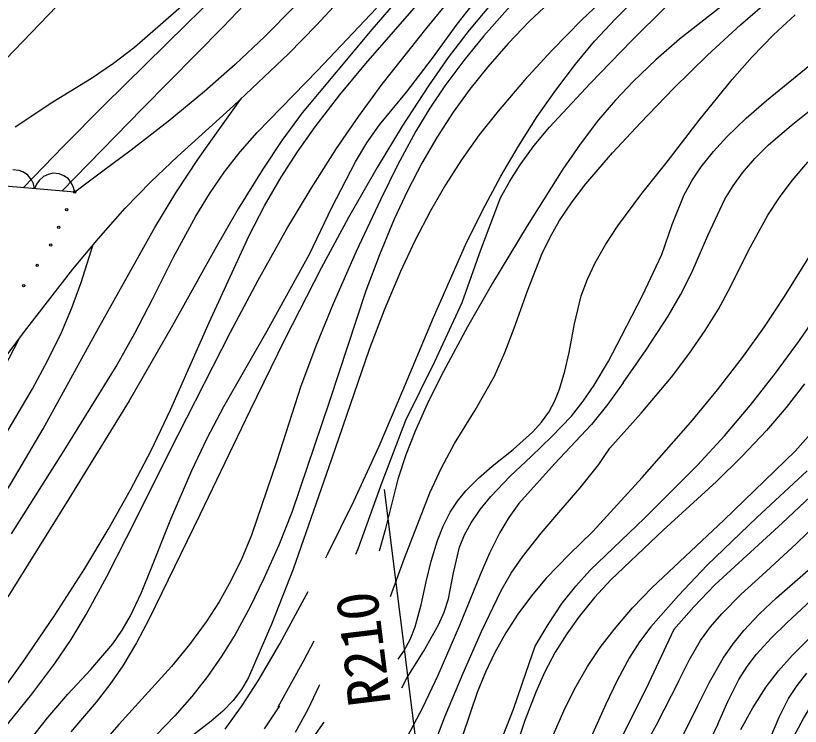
# Model space of a CAD drawing. Units: millimetres, scale not verified. Extents: x 40000 to 680000, y 20000 to 380000.
# Drawn here: x 281652 to 315665, y 287889 to 318688 of the extents above; entities that cross this region are included whole.
import ezdxf
from ezdxf.enums import TextEntityAlignment as Align

# ---------------------------------------------------------------- set-up
doc = ezdxf.new("R2010")
doc.units = ezdxf.units.MM
doc.header["$LTSCALE"] = 1000
doc.linetypes.add('CHAIN', pattern=[18.5, 12, -1.5, 3.5, -1.5])
doc.layers.add('M-BGD', color=7, linetype='Continuous', lineweight=25)
doc.layers.add('M-BMK', color=2, linetype='CHAIN', lineweight=13)
doc.styles.add('ＭＳ ゴシック', font='')
doc.styles.get('ＭＳ ゴシック').set_extended_font_data('MS Gothic')

msp = doc.modelspace()

# ---------------------------------------------------------------- linework, layer by layer
at = {"layer": 'M-BGD'}
for p, q in [((287517, 323375), (280060, 315590)), ((292625, 321811), (289055, 318320)), ((300154, 321659), (297086, 318083)), ((314384, 320773), (310432, 317669)), ((299483, 318175), (301487, 320608)), ((296828, 316610), (300116, 320386)), ((290647, 318212), (292292, 319933)), ((300789, 318314), (301906, 319750)), ((307553, 319805), (306201, 318513)), ((289295, 319485), (286798, 317311)), ((294697, 318280), (295879, 319572)), ((304986, 319449), (303931, 318444)), ((307635, 318544), (308600, 319498)), ((313071, 318295), (314543, 319570)), ((293720, 319078), (292446, 317787)), ((302215, 319147), (301303, 318058)), ((303082, 319095), (301944, 317812)), ((308346, 317592), (309848, 319080)), ((294728, 316307), (297291, 319021)), ((314505, 317857), (315448, 318728)), ((303931, 318444), (303001, 317478)), ((306201, 318513), (304891, 317178)), ((306749, 317580), (307635, 318544)), ((289055, 318320), (285483, 314815)), ((287137, 314650), (290647, 318212)), ((293471, 317029), (294697, 318280)), ((297086, 318083), (294068, 314474)), ((297534, 315715), (299483, 318175)), ((299719, 316843), (300789, 318314)), ((301303, 318058), (300402, 316875)), ((311647, 316982), (313071, 318295)), ((292446, 317787), (291159, 316568)), ((301944, 317812), (301076, 316750)), ((313585, 316909), (314505, 317857)), ((314199, 315018), (317718, 317876)), ((303001, 317478), (302119, 316476)), ((305914, 316582), (306749, 317580)), ((306549, 315748), (308346, 317592)), ((310432, 317669), (309406, 316775)), ((286798, 317311), (285885, 316613)), ((291088, 314786), (293471, 317029)), ((304891, 317178), (303706, 315887)), ((298591, 315378), (299719, 316843)), ((300402, 316875), (299544, 315648)), ((301076, 316750), (300256, 315654)), ((309406, 316775), (308417, 315834)), ((310171, 315535), (311647, 316982)), ((312713, 315925), (313585, 316909)), ((285885, 316613), (284934, 315962)), ((291159, 316568), (289833, 315395)), ((295700, 315253), (296828, 316610)), ((302119, 316476), (301345, 315509)), ((305061, 315466), (305914, 316582)), ((292117, 313629), (294728, 316307)), ((284934, 315962), (283261, 314933)), ((296522, 314340), (297534, 315715)), ((299544, 315648), (298409, 313896)), ((300256, 315654), (299603, 314686)), ((303706, 315887), (302564, 314554)), ((304795, 313861), (306549, 315748)), ((308417, 315834), (307650, 315027)), ((311283, 314162), (312713, 315925)), ((289833, 315395), (288266, 314105)), ((297423, 313959), (298591, 315378)), ((301345, 315509), (300616, 314501)), ((304262, 314320), (305061, 315466)), ((308741, 314049), (310171, 315535)), ((294629, 313872), (295700, 315253)), ((307650, 315027), (306923, 314172)), ((313312, 314244), (314199, 315018)), ((283261, 314933), (281635, 313862)), ((283651, 311089), (287137, 314650)), ((285483, 314815), (283722, 313027)), ((288665, 312588), (291088, 314786)), ((299603, 314686), (298996, 313677)), ((294068, 314474), (293192, 313275)), ((295558, 312929), (296522, 314340)), ((300616, 314501), (299909, 313412)), ((302564, 314554), (301747, 313518)), ((303444, 313039), (304262, 314320)), ((288266, 314105), (286653, 312856)), ((296880, 313174), (297423, 313959)), ((306923, 314172), (306126, 313126)), ((307530, 312741), (308741, 314049)), ((309890, 312349), (311283, 314162)), ((312483, 313443), (313312, 314244)), ((291382, 312789), (292117, 313629)), ((293863, 312792), (294629, 313872)), ((298409, 313896), (297321, 312104)), ((298996, 313677), (298208, 312208)), ((304128, 313056), (304795, 313861)), ((293192, 313275), (292360, 312034)), ((299909, 313412), (299257, 312297)), ((301747, 313518), (300975, 312441)), ((311900, 312804), (312483, 313443)), ((283722, 313027), (281972, 311231)), ((294456, 311202), (295558, 312929)), ((296386, 312356), (296880, 313174)), ((302678, 311727), (303444, 313039)), ((303514, 312220), (304128, 313056)), ((306126, 313126), (305370, 312032)), ((286653, 312856), (285436, 311945)), ((287512, 311484), (288665, 312588)), ((290697, 311915), (291382, 312789)), ((293154, 311689), (293863, 312792)), ((306371, 311401), (307530, 312741)), ((311370, 312133), (311900, 312804)), ((295363, 310370), (296386, 312356)), ((299257, 312297), (298634, 311098)), ((300975, 312441), (300279, 311353)), ((308795, 310978), (309890, 312349)), ((281795, 311984), (281525, 312007)), ((281994, 311901), (281795, 311984)), ((285436, 311945), (284212, 311041)), ((290052, 310974), (290697, 311915)), ((292360, 312034), (291300, 310319)), ((297321, 312104), (296082, 309938)), ((298208, 312208), (297472, 310709)), ((303067, 311518), (303514, 312220)), ((305370, 312032), (303820, 309579)), ((310963, 311528), (311370, 312133)), ((282177, 311780), (281994, 311901)), ((282331, 311574), (282177, 311780)), ((282421, 311395), (282331, 311574)), ((282857, 311722), (282671, 311545)), ((283058, 311811), (282857, 311722)), ((283268, 311859), (283058, 311811)), ((283538, 311836), (283268, 311859)), ((283737, 311753), (283538, 311836)), ((283920, 311632), (283737, 311753)), ((284074, 311426), (283920, 311632)), ((292435, 310441), (293154, 311689)), ((301887, 310245), (302678, 311727)), ((284212, 311041), (280727, 311337)), ((282469, 311189), (282421, 311395)), ((282556, 311384), (282469, 311189)), ((282671, 311545), (282556, 311384)), ((284164, 311247), (284074, 311426)), ((284212, 311041), (284164, 311247)), ((286402, 310339), (287512, 311484)), ((300279, 311353), (299630, 310227)), ((302673, 310787), (303067, 311518)), ((305775, 310624), (306371, 311401)), ((310610, 310894), (310963, 311528)), ((289461, 310005), (290052, 310974)), ((293408, 309450), (294456, 311202)), ((298634, 311098), (298064, 309870)), ((307759, 309586), (308795, 310978)), ((310113, 309635), (310610, 310894)), ((297472, 310709), (296413, 308466)), ((301815, 308544), (302673, 310787)), ((305231, 309815), (305775, 310624)), ((285241, 309038), (286402, 310339)), ((291300, 310319), (290284, 308560)), ((291767, 309161), (292435, 310441)), ((294394, 308357), (295363, 310370)), ((299630, 310227), (298958, 308931)), ((301158, 308751), (301887, 310245)), ((288492, 308220), (289461, 310005)), ((296082, 309938), (294896, 307743)), ((298064, 309870), (297424, 308329)), ((303820, 309579), (302326, 307102)), ((304817, 309093), (305231, 309815)), ((307239, 308790), (307759, 309586)), ((309667, 308341), (310113, 309635)), ((292158, 307223), (293408, 309450)), ((284130, 307703), (285241, 309038)), ((290039, 305395), (291767, 309161)), ((298958, 308931), (298333, 307597)), ((304461, 308349), (304817, 309093)), ((290284, 308560), (288456, 305264)), ((299768, 305607), (301158, 308751)), ((301009, 306263), (301815, 308544)), ((306779, 307976), (307239, 308790)), ((287576, 306407), (288492, 308220)), ((292556, 305031), (294394, 308357)), ((296413, 308466), (295410, 306202)), ((297424, 308329), (296837, 306757)), ((303834, 306757), (304461, 308349)), ((308818, 306557), (309667, 308341)), ((306443, 307266), (306779, 307976)), ((282032, 304999), (284130, 307703)), ((294896, 307743), (293326, 304675)), ((298333, 307597), (297631, 305931)), ((290965, 304974), (292158, 307223)), ((306166, 306539), (306443, 307266)), ((302326, 307102), (301236, 305205)), ((296837, 306757), (295259, 301984)), ((303262, 305145), (303834, 306757)), ((305875, 305326), (306166, 306539)), ((307916, 304804), (308818, 306557)), ((286818, 304930), (287576, 306407)), ((295410, 306202), (294688, 304435)), ((299816, 303697), (301009, 306263)), ((297631, 305931), (296977, 304226)), ((298433, 302437), (299768, 305607)), ((288456, 305264), (286573, 301991)), ((288364, 301601), (290039, 305395)), ((301236, 305205), (300191, 303265)), ((302863, 304093), (303262, 305145)), ((305641, 304091), (305875, 305326)), ((279984, 302261), (282032, 304999)), ((286009, 303488), (286818, 304930)), ((288695, 300516), (290965, 304974)), ((290677, 301756), (292556, 305031)), ((307343, 303717), (307916, 304804)), ((293326, 304675), (291802, 301567)), ((294688, 304435), (294017, 302632)), ((296977, 304226), (295338, 299465)), ((302410, 303070), (302863, 304093)), ((305464, 303278), (305641, 304091)), ((283759, 299836), (286009, 303488)), ((298570, 301160), (299816, 303697)), ((306723, 302669), (307343, 303717)), ((300191, 303265), (299549, 301982)), ((301566, 301590), (302410, 303070)), ((305233, 302500), (305464, 303278)), ((307989, 302773), (307328, 301851)), ((294017, 302632), (292974, 299389)), ((297402, 300030), (298433, 302437)), ((305024, 301989), (305233, 302500)), ((306255, 301983), (306723, 302669)), ((286573, 301991), (283956, 297743)), ((289958, 300377), (290677, 301756)), ((295259, 301984), (293630, 297200)), ((299549, 301982), (298964, 300677)), ((304764, 301509), (305024, 301989)), ((305740, 301334), (306255, 301983)), ((307328, 301851), (306617, 300964)), ((287521, 299849), (288364, 301601)), ((291802, 301567), (289639, 297059)), ((300674, 300147), (301566, 301590)), ((304444, 301066), (304764, 301509)), ((297538, 298473), (298570, 301160)), ((304072, 300654), (304444, 301066)), ((304893, 300444), (305740, 301334)), ((306617, 300964), (305014, 299267)), ((286450, 296060), (288695, 300516)), ((289293, 298972), (289958, 300377)), ((298964, 300677), (298565, 299653)), ((303221, 299891), (304072, 300654)), ((303995, 299587), (304893, 300444)), ((296316, 297649), (297402, 300030)), ((300112, 299090), (300674, 300147)), ((281465, 296227), (283759, 299836)), ((286630, 298135), (287521, 299849)), ((302311, 299158), (303221, 299891)), ((307167, 299585), (307408, 299938)), ((292974, 299389), (291876, 296168)), ((295338, 299465), (293684, 294706)), ((298565, 299653), (298220, 298599)), ((303093, 298727), (303995, 299587)), ((306926, 299243), (307167, 299585)), ((299608, 298013), (300112, 299090)), ((301713, 298646), (302311, 299158)), ((305014, 299267), (303467, 297543)), ((306128, 298229), (306926, 299243)), ((288382, 296865), (289293, 298972)), ((301165, 298098), (301713, 298646)), ((302251, 297844), (303093, 298727)), ((296495, 295584), (297538, 298473)), ((298220, 298599), (297665, 296402)), ((285667, 296417), (286630, 298135)), ((301030, 271135), (297644, 298157)), ((298510, 295183), (299608, 298013)), ((300803, 297649), (301165, 298098)), ((305288, 297258), (306128, 298229)), ((283956, 297743), (281317, 293501)), ((295179, 295359), (296316, 297649)), ((300492, 297166), (300803, 297649)), ((301793, 297282), (302251, 297844)), ((301397, 296702), (301793, 297282)), ((303467, 297543), (303028, 296934)), ((289639, 297059), (287441, 292545)), ((293630, 297200), (293052, 295739)), ((300183, 296563), (300492, 297166)), ((304428, 296266), (305288, 297258)), ((287521, 294722), (288382, 296865)), ((301114, 296187), (301397, 296702)), ((303028, 296934), (302638, 296291)), ((284654, 294730), (285667, 296417)), ((297665, 296402), (297405, 295475)), ((299932, 295937), (300183, 296563)), ((302638, 296291), (302187, 295393)), ((303619, 295241), (304428, 296266)), ((306668, 296327), (305639, 295336)), ((285604, 294378), (286450, 296060)), ((291876, 296168), (291454, 295169)), ((299657, 295045), (299932, 295937)), ((300890, 295654), (301114, 296187)), ((293052, 295739), (292415, 294296)), ((296393, 295351), (296495, 295584)), ((300624, 294545), (300890, 295654)), ((295090, 295191), (295179, 295359)), ((302187, 295393), (301786, 294461)), ((303134, 294524), (303619, 295241)), ((305639, 295336), (304653, 294304)), ((291454, 295169), (290974, 294188)), ((297899, 293509), (298510, 295183)), ((299442, 294147), (299657, 295045)), ((283345, 292699), (284654, 294730)), ((287100, 293685), (287521, 294722)), ((293684, 294706), (292749, 292351)), ((284711, 292737), (285604, 294378)), ((292415, 294296), (291814, 293068)), ((300414, 293411), (300624, 294545)), ((301786, 294461), (300895, 292257)), ((302699, 293775), (303134, 294524)), ((304653, 294304), (304016, 293545)), ((290974, 294188), (290465, 293290)), ((299230, 293152), (299442, 294147)), ((286627, 292681), (287100, 293685)), ((293990, 293101), (294325, 293737)), ((301844, 291997), (302699, 293775)), ((304016, 293545), (303426, 292747)), ((290465, 293290), (289902, 292421)), ((300227, 292837), (300414, 293411)), ((291814, 293068), (291161, 291868)), ((293101, 291461), (293990, 293101)), ((298966, 292198), (299230, 293152)), ((281991, 290710), (283345, 292699)), ((284054, 291656), (284711, 292737)), ((286268, 292052), (286627, 292681)), ((287441, 292545), (286892, 291510)), ((299985, 292284), (300227, 292837)), ((303426, 292747), (302901, 291939)), ((289902, 292421), (289181, 291436)), ((292749, 292351), (291748, 289999)), ((298745, 291652), (298966, 292198)), ((299333, 291134), (299985, 292284)), ((300895, 292257), (299955, 290090)), ((285863, 291465), (286268, 292052)), ((291161, 291868), (290588, 290940)), ((301046, 290199), (301844, 291997)), ((302901, 291939), (302423, 291090)), ((283351, 290617), (284054, 291656)), ((286892, 291510), (286293, 290509)), ((294141, 290736), (294588, 291592)), ((298473, 291140), (298745, 291652)), ((284909, 290351), (285863, 291465)), ((289181, 291436), (288404, 290476)), ((292161, 289854), (293101, 291461)), ((303760, 290189), (304170, 291361)), ((290588, 290940), (289967, 290047)), ((298233, 290795), (298473, 291140)), ((298621, 290003), (299333, 291134)), ((302423, 291090), (302012, 290238)), ((280034, 288007), (281991, 290710)), ((282351, 289285), (283351, 290617)), ((286293, 290509), (285738, 289706)), ((288404, 290476), (286117, 287965)), ((293026, 288738), (294141, 290736)), ((283909, 289275), (284909, 290351)), ((300253, 288297), (301046, 290199)), ((302012, 290238), (301655, 289360)), ((303226, 288635), (303760, 290189)), ((289967, 290047), (289283, 289178)), ((291748, 289999), (291437, 289484)), ((291474, 288788), (292161, 289854)), ((298385, 289555), (298621, 290003)), ((299955, 290090), (299291, 288694)), ((285738, 289706), (285133, 288938)), ((291437, 289484), (291077, 289007)), ((294794, 289629), (294309, 288611)), ((294822, 289686), (294794, 289629)), ((281307, 287994), (282351, 289285)), ((283038, 288264), (283909, 289275)), ((289283, 289178), (288547, 288340)), ((301655, 289360), (301000, 287429)), ((285133, 288938), (284047, 287655)), ((291077, 289007), (290627, 288543)), ((290738, 287758), (291474, 288788)), ((293091, 288777), (292424, 287786)), ((290627, 288543), (290129, 288116)), ((294309, 288611), (293772, 287622)), ((299291, 288694), (298626, 287427)), ((302631, 287091), (303226, 288635)), ((282223, 287225), (283038, 288264)), ((288547, 288340), (286652, 286398)), ((290129, 288116), (289172, 287379)), ((299511, 286362), (300253, 288297)), ((286117, 287965), (283891, 285431)), ((292816, 284967), (295020, 288074))]:
    msp.add_line(p, q, dxfattribs=at)
for points in [[(306668, 296327), (308810, 298670), (310916, 301064), (312081, 302474), (313207, 303930), (314115, 305201), (314982, 306519), (316408, 308808), (317875, 311052), (318569, 311997), (319313, 312909), (320076, 313738), (320884, 314527), (321965, 315483), (323092, 316399), (325980, 318582), (328833, 320815), (330657, 322376), (332445, 323986), (333537, 324993), (334624, 326006)], [(307989, 302773), (308987, 304200), (309935, 305658), (310469, 306584), (310957, 307551), (311650, 309161), (312392, 310730), (312749, 311319), (313160, 311883), (313698, 312501), (314285, 313084), (315262, 313931), (316286, 314740), (318225, 316261), (320110, 317816), (322561, 319937), (324985, 322114), (326475, 323476), (327962, 324844)], [(307408, 299938), (308768, 301463), (310078, 303022), (310837, 304013), (311546, 305038), (312115, 305965), (312638, 306935), (313424, 308506), (314257, 310038), (314759, 310808), (315310, 311542), (315990, 312339), (316718, 313101), (317689, 314013), (318708, 314887), (321974, 317451), (325175, 320041), (327308, 321855), (329423, 323689)], [(311192, 288739), (311734, 289807), (312324, 290838), (312749, 291460), (313221, 292045), (313903, 292767), (314633, 293452), (316005, 294656), (317331, 295901), (318384, 297011), (319397, 298167), (322585, 301999), (325745, 305873), (327415, 307893), (329137, 309880), (330417, 311271), (331740, 312620), (332973, 313791), (334246, 314918), (335653, 316070), (337104, 317181), (340910, 319984), (344715, 322789)], [(312092, 287981), (312521, 288959), (313005, 289911), (313361, 290481), (313768, 291017), (314397, 291711), (315082, 292376), (316562, 293765), (317997, 295192), (319384, 296651), (320737, 298160), (323967, 301961), (327197, 305772), (329079, 308153), (331005, 310492), (331880, 311450), (332800, 312365), (333975, 313436), (335192, 314463), (337051, 315937), (338953, 317368), (341550, 319217), (344189, 321025)], [(310181, 292081), (311046, 293065), (311960, 294015), (314897, 296704), (317795, 299439), (318805, 300554), (319772, 301710), (322334, 305033), (324944, 308319), (326084, 309633), (327268, 310905), (328449, 312081), (329674, 313214), (331533, 314827), (333440, 316402), (336082, 318490), (338767, 320536)], [(310392, 289854), (310843, 290749), (311344, 291607), (311774, 292202), (312258, 292768), (313107, 293621), (314011, 294443), (315490, 295794), (316918, 297180), (318321, 298637), (319687, 300143), (321011, 301690), (322291, 303279), (324615, 306270), (326983, 309222), (328026, 310419), (329117, 311582), (330209, 312647), (331351, 313676), (332892, 314966), (334475, 316213), (338471, 319225)], [(313086, 287746), (313612, 288689), (314187, 289596), (314720, 290292), (315308, 290959), (318466, 294088), (321563, 297243), (323027, 298813), (324455, 300432), (325763, 302012), (327032, 303639), (329044, 306366), (331098, 309051), (331929, 310020), (332810, 310958), (333854, 311962), (334942, 312924), (336680, 314358), (338460, 315748), (340846, 317528), (343267, 319280)], [(304170, 291360), (304730, 292308), (305339, 293219), (305927, 293958), (306561, 294661), (308905, 296907), (311211, 299200), (312374, 300480), (313491, 301800), (314587, 303189), (315637, 304617), (316933, 306508), (318182, 308438), (319168, 309943), (320199, 311405), (320912, 312322), (321675, 313206), (322401, 313947), (323170, 314647), (324396, 315650), (325667, 316613), (327265, 317802), (328831, 319041)], [(275310, 289001), (277686, 292542), (280015, 296120), (281450, 298429), (282839, 300778), (285242, 305143), (287677, 309504), (288599, 311011), (289578, 312495), (290495, 313805), (291435, 315113)], [(315266, 287229), (315800, 288227), (316383, 289188), (316875, 289861), (317415, 290498), (319646, 292722), (321827, 294983), (325069, 298351), (328271, 301765), (329017, 302701), (329715, 303674), (331008, 305615), (332351, 307523), (333139, 308508), (333979, 309462), (334835, 310343), (335733, 311179), (336988, 312244), (338292, 313270), (338881, 313720), (339471, 314167)], [(273873, 289140), (276618, 293305), (279320, 297502), (280872, 299988), (282383, 302521), (283036, 303727), (283634, 304958), (284089, 306033), (284488, 307130), (284757, 307947), (285017, 308769)], [(272085, 288920), (273728, 291521), (275423, 294091), (277053, 296488), (278632, 298916), (279574, 300505), (280469, 302135), (281134, 303401), (281795, 304682)], [(315852, 302730), (315047, 301701), (314195, 300711), (313133, 299586), (312025, 298501), (309714, 296388), (307446, 294234), (306743, 293465), (306084, 292655), (305541, 291897), (305045, 291101), (304593, 290249), (304195, 289370), (303720, 288140), (303297, 286873), (303093, 286219), (302889, 285554)], [(304201, 285629), (304807, 287173), (305470, 288696), (305927, 289604), (306436, 290482), (306988, 291300), (307591, 292085), (308395, 293017), (309242, 293907), (312352, 296827), (315439, 299807), (316216, 300690)], [(315967, 298955), (313777, 296938), (311627, 294877), (310383, 293561), (309181, 292203), (308697, 291556), (308265, 290877), (307725, 289876), (307237, 288843), (306600, 287438), (305908, 286058), (305299, 285040), (304631, 284042), (304297, 283566), (303955, 283084)], [(310181, 292081), (308977, 289530), (307716, 286998), (306877, 285442), (305985, 283915), (305018, 282385), (303995, 280879), (302848, 279300), (301646, 277750), (299148, 274742), (296693, 271692), (295627, 270220), (294603, 268705), (293158, 266402), (291759, 264058), (291743, 264033), (291728, 264007)], [(314381, 287439), (314744, 288286), (315157, 289099), (315523, 289661), (315944, 290198)], [(310392, 289854), (309414, 287942), (308383, 286062), (307491, 284562), (306547, 283094), (305038, 280906), (303472, 278742), (300532, 274706), (297608, 270654), (297107, 269956), (296605, 269259)], [(311192, 288739), (310346, 287038), (309448, 285366), (308635, 283981), (307770, 282626), (306820, 281253), (305814, 279906), (304685, 278500), (303501, 277123), (302471, 275933), (301492, 274708), (300938, 273927), (300429, 273102), (299764, 271888), (299047, 270704), (298630, 270163), (298166, 269659), (297869, 269364), (297559, 269066)], [(312092, 287981), (311429, 286596), (310713, 285241), (310038, 284091), (309312, 282971), (308222, 281440), (307082, 279942), (305427, 277816), (303829, 275667), (302720, 274055), (301647, 272388), (300951, 271247), (300206, 270142), (299892, 269806), (299537, 269515), (299008, 269184), (298429, 268894), (298187, 268784), (297934, 268672)]]:
    msp.add_lwpolyline(points, dxfattribs=at)
for centre in [(284212, 311041), (283865, 310276), (283517, 309512), (283170, 308747), (282582, 307865), (281994, 306984)]:
    msp.add_circle(centre, 49.8, dxfattribs=at)
at = {"layer": 'M-BMK'}
msp.add_arc((273099, 479774), 210500, 236.25565, 277.62512, dxfattribs=at)

# ---------------------------------------------------------------- texts
at = {"layer": 'M-BGD', "style": 'ＭＳ ゴシック'}
msp.add_text('R210', height=1833, rotation=97, dxfattribs=at).set_placement((298460, 288941), align=Align.BOTTOM_LEFT)

doc.saveas('drawing.dxf')
